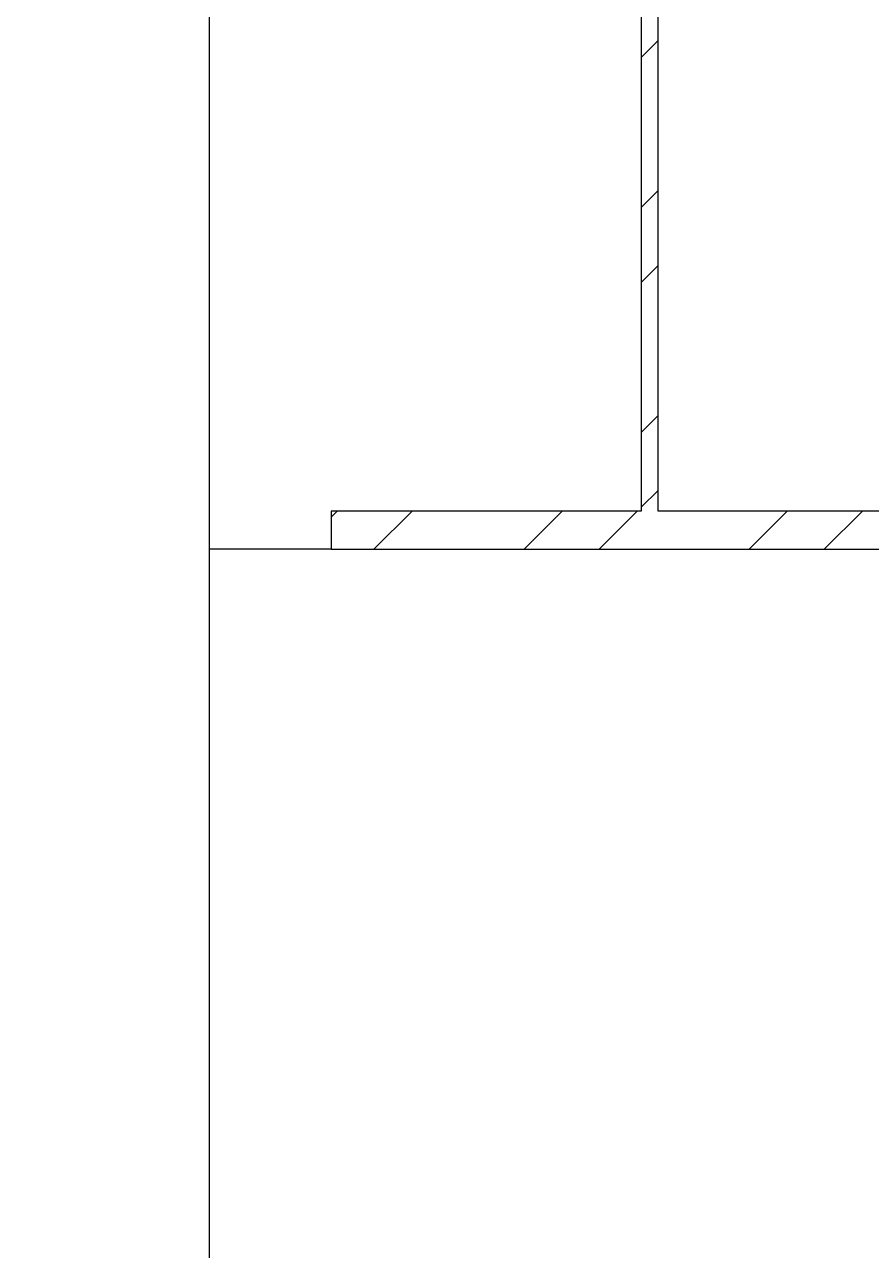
# Model space of a CAD drawing. Extents: x -160106 to 966792, y -663931 to 1550022.
# Drawn here: x -38358 to -37958, y -86445 to -85866 of the extents above; entities that cross this region are included whole.
import ezdxf
from ezdxf.xclip import XClip

# ---------------------------------------------------------------- set-up
doc = ezdxf.new("R2010")
doc.units = 0
for name, color, linetype in [('20剖面图$0$A-LIN-V', 9, 'Continuous'), ('20剖面图$0$建-墙-填充', 8, 'Continuous'), ('20剖面图$0$建-柱-钢', 9, 'Continuous'), ('3符号', 173, 'Continuous')]:
    doc.layers.add(name, color=color, linetype=linetype)

# ---------------------------------------------------------------- blocks, each defined once
blk = doc.blocks.new('20250911135335')
at = {"layer": '20剖面图$0$建-墙-填充'}
h = blk.add_hatch(dxfattribs=at)
h.set_pattern_fill('金属', color=0, scale=30, style=0)
h.set_pattern_definition([(45, (538034.506, -583557.45), (-53.0330086, 53.0330086), []), (45, (538069.86, -583557.45), (-53.0330086, 53.0330086), [])])
h.paths.add_polyline_path([(300, 500), (0, 500), (0, 482), (146, 482), (146, 18), (0, 18), (0, 0), (300, 0), (300, 18), (154, 18), (154, 482), (300, 482)])
at = {"layer": '20剖面图$0$建-柱-钢', "color": 0}
for p, q in [((300, 500), (0, 500)), ((0, 500), (0, 482)), ((300, 482), (300, 500)), ((0, 482), (146, 482)), ((146, 482), (146, 18)), ((154, 18), (154, 482)), ((154, 482), (300, 482)), ((146, 18), (0, 18)), ((0, 18), (0, 0)), ((300, 18), (154, 18)), ((300, 0), (300, 18)), ((0, 0), (300, 0))]:
    blk.add_line(p, q, dxfattribs=at)
blk = doc.blocks.new('20250911162422')
at = {"layer": '20剖面图$0$A-LIN-V'}
blk.add_line((-650, 15300), (-5372.08, 15300), dxfattribs=at)
at = {"ltscale": 100}
blk.add_blockref('20250911135335', (-650, 15300), dxfattribs=at)

msp = doc.modelspace()

# ---------------------------------------------------------------- block references
at = {"ltscale": 100}
ref = msp.add_blockref('20250911162422', (-37563, -101413.89), dxfattribs=at)
XClip(ref).set_block_clipping_path([(-707.5583296459, 14655.2594950696), (387.8619593782, 16488.0939963564)])

# ---------------------------------------------------------------- next in the draw order: linework, layer by layer
at = {"layer": '3符号'}
msp.add_lwpolyline([(-38270.56, -84925.8), (-38270.56, -85766.07), (-38262.56, -85768.07), (-38278.56, -85772.07), (-38270.56, -85774.07), (-38270.56, -86758.64)], dxfattribs=at)

doc.saveas('drawing.dxf')
